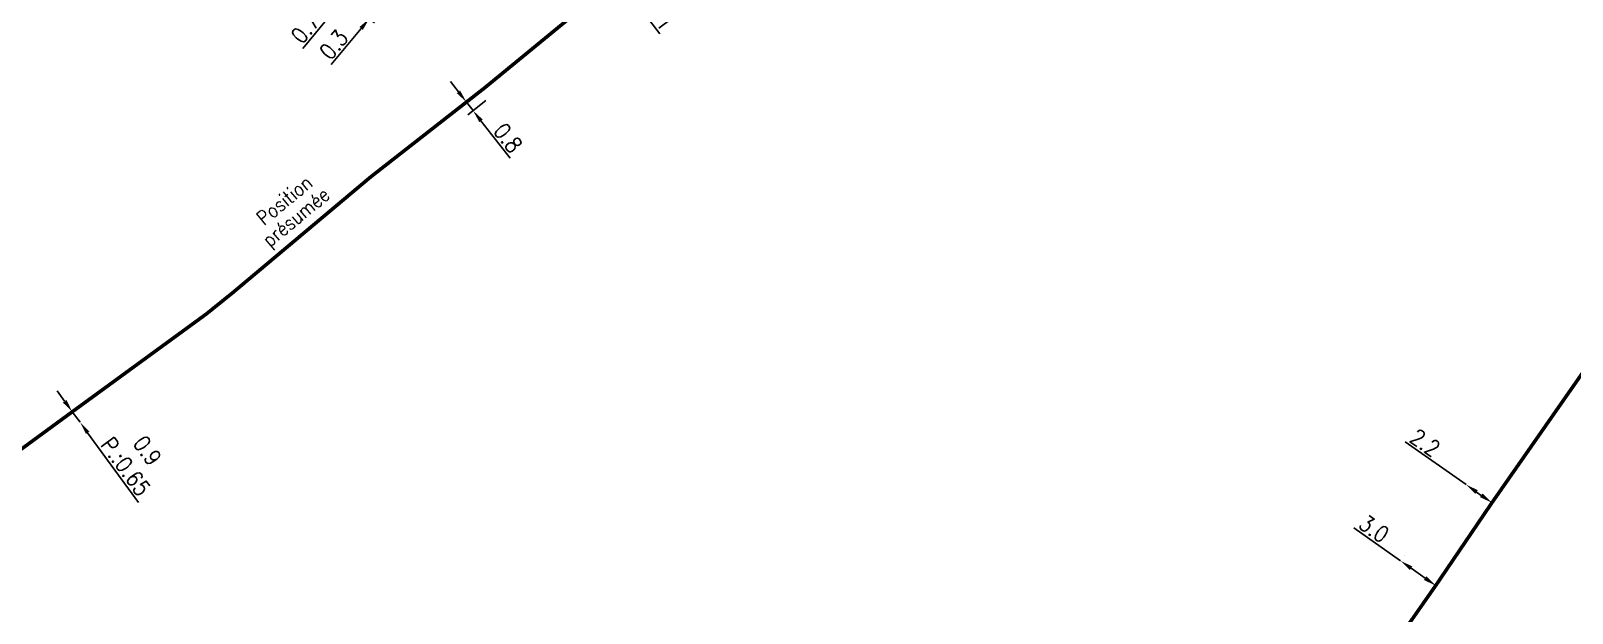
# Model space of a CAD drawing. Header units: millimetres. Extents: x 184998 to 186003, y 126995 to 128002.
# Drawn here: x 185741.4 to 185848.5, y 127568.1 to 127608.6 of the extents above; entities that cross this region are included whole.
import ezdxf
from ezdxf.enums import TextEntityAlignment as Align

# ---------------------------------------------------------------- set-up
doc = ezdxf.new("R2010")
doc.units = ezdxf.units.MM
doc.header["$PDMODE"] = 34
doc.linetypes.add('L_25_AP', pattern=[2000, 1000, 1000])
doc.linetypes.add('L_25_PE', pattern=[2000, 1000, 1000])
doc.layers.get('DEFPOINTS').update_dxf_attribs({"linetype": 'CONTINUOUS'})
for name, color, linetype in [('L_150', 1, 'CONTINUOUS'), ('L_300', 7, 'CONTINUOUS'), ('L_340', 7, 'CONTINUOUS')]:
    doc.layers.add(name, color=color, linetype=linetype)
doc.styles.get("Standard").update_dxf_attribs({"font": 'romans.shx', "width": 0.85})
doc.dimstyles.get("Standard").update_dxf_attribs({"dimtxt": 1.5, "dimasz": 1.2, "dimexe": 0.625, "dimexo": 0.625, "dimgap": 0.25, "dimtad": 1, "dimdec": 1, "dimzin": 0, "dimdsep": 46, "dimtxsty": 'Standard', "dimcen": -0.5, "dimadec": 0, "dimazin": 0, "dimtfac": 1, "dimtdec": 1, "dimtmove": 0, "dimatfit": 3, "dimfxl": 0, "dimtolj": 1, "dimtzin": 0, "dimarcsym": 0})

# ---------------------------------------------------------------- blocks, each defined once
blk = doc.blocks.new('*D120')
at = {"layer": 'DEFPOINTS', "color": 0, "linetype": 'Continuous', "transparency": 16777216}
for p in [(185836.59, 127571.73), (185836.59, 127571.73), (185839.04, 127570)]:
    blk.add_point(p, dxfattribs=at)
at = {"layer": 'L_150', "color": 0, "linetype": 'Continuous', "lineweight": -2, "transparency": 16777216}
for p, q in [((185836.59, 127571.73), (185833.35, 127574.02)), ((185836.86, 127572.11), (185836.86, 127572.11)), ((185838.31, 127570.52), (185837.33, 127571.21))]:
    blk.add_line(p, q, dxfattribs=at)
at = {"layer": 'L_150', "color": 0, "linetype": 'Continuous', "transparency": 16777216}
for points in [[(185837.41, 127571.33), (185837.24, 127571.08), (185836.59, 127571.73)], [(185838.4, 127570.64), (185838.22, 127570.39), (185839.04, 127570)]]:
    blk.add_solid(points, dxfattribs=at)
at = {"layer": 'L_150', "color": 0, "linetype": 'Continuous', "transparency": 16777216, "insert": (185834.75, 127573.95), "char_height": 1.125, "attachment_point": 5, "rotation": 324.7841}
blk.add_mtext('\\A1;3.0', dxfattribs=at)
blk = doc.blocks.new('*D121')
at = {"layer": 'DEFPOINTS', "color": 0, "linetype": 'Continuous', "transparency": 16777216}
for p in [(185841.15, 127577.02), (185841.15, 127577.02), (185842.95, 127575.76)]:
    blk.add_point(p, dxfattribs=at)
at = {"layer": 'L_150', "color": 0, "linetype": 'Continuous', "lineweight": -2, "transparency": 16777216}
for p, q in [((185841.15, 127577.02), (185836.91, 127579.99)), ((185842.21, 127576.27), (185841.88, 127576.5))]:
    blk.add_line(p, q, dxfattribs=at)
at = {"layer": 'L_150', "color": 0, "linetype": 'Continuous', "transparency": 16777216}
for points in [[(185841.97, 127576.63), (185841.8, 127576.38), (185841.15, 127577.02)], [(185842.3, 127576.4), (185842.12, 127576.15), (185842.95, 127575.76)]]:
    blk.add_solid(points, dxfattribs=at)
at = {"layer": 'L_150', "color": 0, "linetype": 'Continuous', "transparency": 16777216, "insert": (185838.31, 127579.93), "char_height": 1.125, "attachment_point": 5, "rotation": 324.9259}
blk.add_mtext('\\A1;2.2', dxfattribs=at)
blk = doc.blocks.new('*D744')
at = {"layer": 'DEFPOINTS', "color": 0, "linetype": 'Continuous', "ltscale": 0.5, "transparency": 16777216}
for p in [(185782.17, 127612.18), (185782.81, 127611.35), (185782.81, 127611.35)]:
    blk.add_point(p, dxfattribs=at)
at = {"layer": 'L_150', "color": 0, "linetype": 'Continuous', "lineweight": -2, "ltscale": 0.5, "transparency": 16777216}
for p, q in [((185781.62, 127612.9), (185781.07, 127613.61)), ((185782.17, 127612.18), (185782.81, 127611.35)), ((185783.35, 127610.64), (185785.1, 127608.36))]:
    blk.add_line(p, q, dxfattribs=at)
at = {"layer": 'L_150', "color": 0, "linetype": 'Continuous', "ltscale": 0.5, "transparency": 16777216}
for points in [[(185781.74, 127612.99), (185781.5, 127612.81), (185782.17, 127612.18)], [(185783.47, 127610.73), (185783.23, 127610.55), (185782.81, 127611.35)]]:
    blk.add_solid(points, dxfattribs=at)
at = {"layer": 'L_150', "color": 0, "linetype": 'Continuous', "ltscale": 0.5, "transparency": 16777216, "insert": (185785.09, 127609.6), "char_height": 1.125, "attachment_point": 5, "rotation": 307.4289}
blk.add_mtext('\\A1;1.1', dxfattribs=at)
blk = doc.blocks.new('*D745')
at = {"layer": 'DEFPOINTS', "color": 0, "linetype": 'Continuous', "ltscale": 0.5, "transparency": 16777216}
for p in [(185772.93, 127604.6), (185773.39, 127604.01), (185772.12, 127603.02)]:
    blk.add_point(p, dxfattribs=at)
at = {"layer": 'L_150', "color": 0, "linetype": 'Continuous', "lineweight": -2, "ltscale": 0.5, "transparency": 16777216}
for p, q in [((185771.1, 127604.32), (185770.55, 127605.03)), ((185772.56, 127604.31), (185771.29, 127603.32)), ((185771.66, 127603.61), (185772.12, 127603.02)), ((185773.02, 127603.72), (185771.75, 127602.73)), ((185772.67, 127602.31), (185774.69, 127599.72))]:
    blk.add_line(p, q, dxfattribs=at)
at = {"layer": 'L_150', "color": 0, "linetype": 'Continuous', "ltscale": 0.5, "transparency": 16777216}
for points in [[(185771.22, 127604.41), (185770.99, 127604.23), (185771.66, 127603.61)], [(185772.79, 127602.4), (185772.56, 127602.21), (185772.12, 127603.02)]]:
    blk.add_solid(points, dxfattribs=at)
at = {"layer": 'L_150', "color": 0, "linetype": 'Continuous', "ltscale": 0.5, "transparency": 16777216, "insert": (185774.55, 127601.12), "char_height": 1.125, "attachment_point": 5, "rotation": 307.9619}
blk.add_mtext('\\A1;0.8', dxfattribs=at)
blk = doc.blocks.new('*D746')
at = {"layer": 'DEFPOINTS', "color": 0, "linetype": 'Continuous', "ltscale": 0.5, "transparency": 16777216}
for p in [(185744.26, 127582.08), (185744.8, 127581.36), (185744.8, 127581.36)]:
    blk.add_point(p, dxfattribs=at)
at = {"layer": 'L_150', "color": 0, "linetype": 'Continuous', "lineweight": -2, "ltscale": 0.5, "transparency": 16777216}
for p, q in [((185743.73, 127582.81), (185743.2, 127583.54)), ((185744.26, 127582.08), (185744.8, 127581.36)), ((185745.33, 127580.63), (185748.87, 127575.78))]:
    blk.add_line(p, q, dxfattribs=at)
at = {"layer": 'L_150', "color": 0, "linetype": 'Continuous', "ltscale": 0.5, "transparency": 16777216}
for points in [[(185743.86, 127582.9), (185743.61, 127582.72), (185744.26, 127582.08)], [(185745.45, 127580.72), (185745.21, 127580.54), (185744.8, 127581.36)]]:
    blk.add_solid(points, dxfattribs=at)
at = {"layer": 'L_150', "color": 0, "linetype": 'Continuous', "ltscale": 0.5, "transparency": 16777216, "insert": (185748.73, 127578.83), "char_height": 1.125, "attachment_point": 5, "rotation": 306.1376}
blk.add_mtext('\\A1;0.9\\PP.:0.65', dxfattribs=at)
blk = doc.blocks.new('*D754')
at = {"layer": 'DEFPOINTS', "color": 0, "linetype": 'Continuous', "transparency": 16777216}
for p in [(185763.39, 127611.08), (185762.94, 127610.55), (185764.07, 127609.61)]:
    blk.add_point(p, dxfattribs=at)
at = {"layer": 'L_340', "color": 0, "linetype": 'Continuous', "lineweight": -2, "transparency": 16777216}
for p, q in [((185763.97, 127611.78), (185764.54, 127612.47)), ((185763.39, 127611.08), (185762.94, 127610.55)), ((185763.71, 127609.91), (185762.58, 127610.84)), ((185762.37, 127609.85), (185760.28, 127607.33))]:
    blk.add_line(p, q, dxfattribs=at)
at = {"layer": 'L_340', "color": 0, "linetype": 'Continuous', "transparency": 16777216}
for points in [[(185763.85, 127611.87), (185764.08, 127611.68), (185763.39, 127611.08)], [(185762.25, 127609.95), (185762.48, 127609.76), (185762.94, 127610.55)]]:
    blk.add_solid(points, dxfattribs=at)
at = {"layer": 'L_340', "color": 0, "linetype": 'Continuous', "transparency": 16777216, "insert": (185760.46, 127608.72), "char_height": 1.125, "attachment_point": 5, "rotation": 50.3065}
blk.add_mtext('\\A1;0.7', dxfattribs=at)
blk = doc.blocks.new('*D758')
at = {"layer": 'DEFPOINTS', "color": 0, "linetype": 'Continuous', "transparency": 16777216}
for p in [(185763.39, 127611.08), (185764.34, 127609.91), (185765.12, 127609.65)]:
    blk.add_point(p, dxfattribs=at)
at = {"layer": 'L_300', "color": 0, "linetype": 'Continuous', "lineweight": -2, "transparency": 16777216}
for p, q in [((185765.69, 127610.35), (185766.27, 127611.04)), ((185763.75, 127610.78), (185765.48, 127609.35)), ((185764.7, 127609.61), (185765.28, 127609.12)), ((185765.12, 127609.65), (185764.92, 127609.42)), ((185764.35, 127608.73), (185762.26, 127606.21))]:
    blk.add_line(p, q, dxfattribs=at)
at = {"layer": 'L_300', "color": 0, "linetype": 'Continuous', "transparency": 16777216}
for points in [[(185765.58, 127610.44), (185765.81, 127610.25), (185765.12, 127609.65)], [(185764.23, 127608.83), (185764.46, 127608.63), (185764.92, 127609.42)]]:
    blk.add_solid(points, dxfattribs=at)
at = {"layer": 'L_300', "color": 0, "linetype": 'Continuous', "transparency": 16777216, "insert": (185762.44, 127607.6), "char_height": 1.125, "attachment_point": 5, "rotation": 50.3065}
blk.add_mtext('\\A1;0.3', dxfattribs=at)

msp = doc.modelspace()

# ---------------------------------------------------------------- linework, layer by layer
at = {"layer": 'L_150', "linetype": 'L_25_PE', "const_width": 0.25}
msp.add_lwpolyline([(185955.57, 127810.17), (185956.36, 127809.41), (185956.98, 127810.06), (185957.46, 127809.6), (185970.12, 127798.09), (185980.13, 127789.86), (185983.13, 127787.37), (185989.27, 127782.41), (185949.82, 127728.06), (185933.45, 127704.34), (185928.74, 127698.22), (185901.21, 127659.47), (185893.41, 127648.08), (185875.92, 127622.48), (185863.4, 127604.52), (185858.2, 127597.61), (185842.95, 127575.76), (185839.04, 127570), (185825.54, 127550.7), (185817.11, 127538.38), (185805.77, 127521.55), (185795.49, 127508.64), (185784.26, 127492.53)], dxfattribs=at)
at = {"layer": 'L_150', "linetype": 'L_25_AP', "const_width": 0.25}
msp.add_lwpolyline([(185734.61, 127575.01), (185744.26, 127582.08), (185753.58, 127588.88), (185755.44, 127590.38), (185765.01, 127598.41), (185772.93, 127604.6), (185782.17, 127612.18), (185791.51, 127619.61), (185800.21, 127627.78), (185808.53, 127636.32), (185810.16, 127638.02), (185812.17, 127640.17), (185820.62, 127648.77), (185827.41, 127655.42)], dxfattribs=at)

# ---------------------------------------------------------------- texts
at = {"layer": 'L_150', "linetype": 'L_25_PE', "width": 0.85}
for s, p in [('Position', (185758.98, 127596.81)), ('présumée', (185759.91, 127595.49))]:
    msp.add_text(s, height=1, rotation=39.5428, dxfattribs=at).set_placement(p, align=Align.MIDDLE)

# ---------------------------------------------------------------- dimensions: what is measured, and where the dimension line sits
at = {"layer": 'L_150', "linetype": 'Continuous', "ltscale": 0.5}
for base, p1, p2, angle, picture, middle in [((185782.8064, 127611.351), (185782.1682, 127612.1848), (185782.8064, 127611.351), 127.4289, '*D744', (185784.4986, 127609.1399)), ((185772.12, 127603.02), (185772.93, 127604.6), (185773.39, 127604.01), 127.9619, '*D745', (185773.96, 127600.66))]:
    dim = msp.add_linear_dim(base=base, p1=p1, p2=p2, angle=angle, dimstyle='Standard', override={"dimscale": 0.75}, dxfattribs=at)
    dim.commit()
    dim.dimension.update_dxf_attribs({"geometry": picture, "text_midpoint": middle, "dimtype": 160})
dim = msp.add_linear_dim(base=(185744.8, 127581.36), p1=(185744.26, 127582.08), p2=(185744.8, 127581.36), angle=126.1376, text='<>\\PP.:0.65', dimstyle='Standard', override={"dimscale": 0.75}, dxfattribs=at)
dim.commit()
dim.dimension.update_dxf_attribs({"geometry": '*D746', "text_midpoint": (185747.36, 127577.84), "dimtype": 160})
at = {"layer": 'L_150', "linetype": 'Continuous'}
for base, p1, p2, angle, picture, middle in [((185841.15, 127577.02), (185842.95, 127575.76), (185841.15, 127577.02), 144.9259, '*D121', (185837.88, 127579.31)), ((185836.59, 127571.73), (185839.04, 127570), (185836.59, 127571.73), 144.7841, '*D120', (185834.32, 127573.33))]:
    dim = msp.add_linear_dim(base=base, p1=p1, p2=p2, angle=angle, dimstyle='Standard', override={"dimscale": 0.75}, dxfattribs=at)
    dim.commit()
    dim.dimension.update_dxf_attribs({"geometry": picture, "text_midpoint": middle, "dimtype": 161})
at = {"layer": 'L_300', "linetype": 'Continuous'}
dim = msp.add_linear_dim(base=(185765.12, 127609.65), p1=(185764.34, 127609.91), p2=(185763.39, 127611.08), angle=230.3065, dimstyle='Standard', override={"dimscale": 0.75}, dxfattribs=at)
dim.commit()
dim.dimension.update_dxf_attribs({"geometry": '*D758', "text_midpoint": (185763.01, 127607.12), "dimtype": 160})
at = {"layer": 'L_340', "linetype": 'Continuous'}
dim = msp.add_linear_dim(base=(185762.94, 127610.55), p1=(185763.39, 127611.08), p2=(185764.07, 127609.61), angle=50.3065, dimstyle='Standard', override={"dimscale": 0.75}, dxfattribs=at)
dim.commit()
dim.dimension.update_dxf_attribs({"geometry": '*D754', "text_midpoint": (185761.03, 127608.25), "dimtype": 160})

doc.saveas('drawing.dxf')
